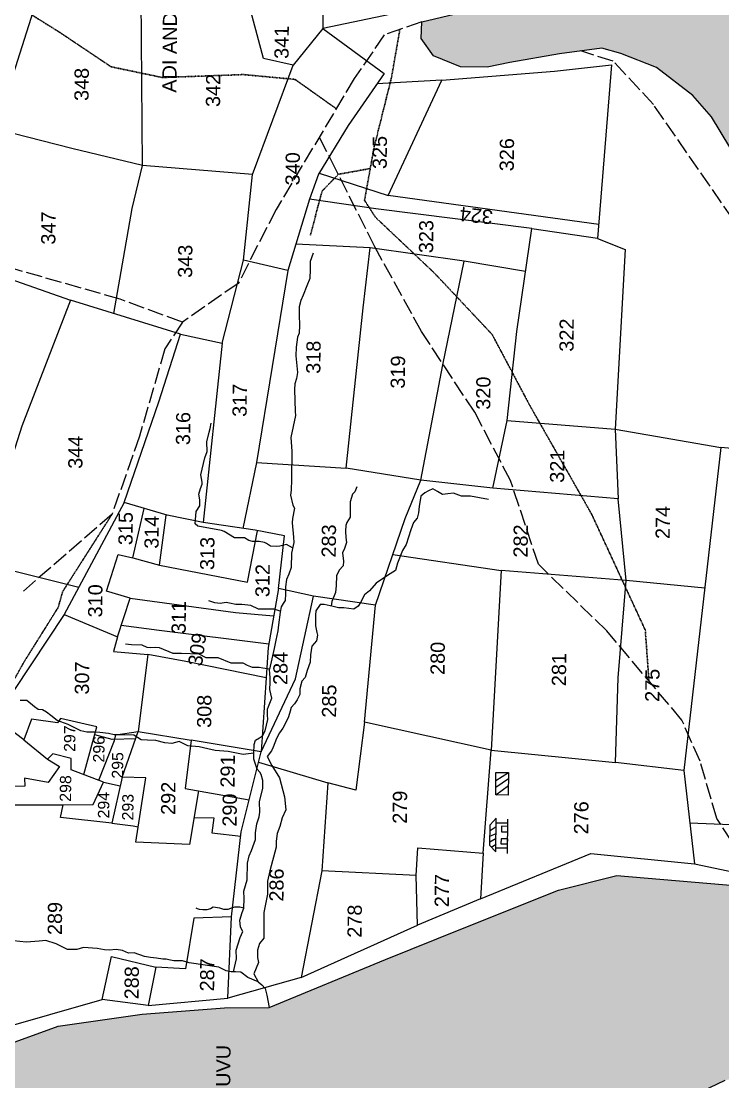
# Model space of a CAD drawing. Header units: inches. Extents: x 343459 to 349076, y 1589263 to 1597215.
# Drawn here: x 345382 to 345900, y 1592282 to 1593066 of the extents above; entities that cross this region are included whole.
import ezdxf

# ---------------------------------------------------------------- set-up
doc = ezdxf.new("R2010")
doc.units = ezdxf.units.IN
doc.header["$MEASUREMENT"] = 0
doc.linetypes.add('ACAD_ISO02W100', pattern=[15, 12, -3])
doc.linetypes.add('ACAD_ISO07W100', pattern=[3, 0, -3])
for name, color, linetype in [('CARTTRACK', 30, 'ACAD_ISO02W100'), ('NALA', 4, 'Continuous'), ('SURVEY_BND', 7, 'Continuous'), ('SURVEY_NO', 7, 'Continuous'), ('TEXT', 7, 'Continuous'), ('VILLAGE_AREA', 1, 'Continuous'), ('WATER_BODY', 4, 'Continuous')]:
    doc.layers.add(name, color=color, linetype=linetype)
doc.layers.add('FOOTPATH', color=150, linetype='ACAD_ISO07W100', lineweight=30)
doc.styles.get("Standard").update_dxf_attribs({"font": 'arial.ttf'})

msp = doc.modelspace()

# ---------------------------------------------------------------- hatches: boundary and pattern name
at = {"layer": 'VILLAGE_AREA'}
h = msp.add_hatch(dxfattribs=at)
h.set_pattern_fill('ANSI31', color=256, scale=20, angle=179.4935, style=0)
h.set_pattern_definition([(224.4935, (347145.951, 1586976.724), (7.357862, -7.489115), [])])
h.paths.add_polyline_path([(345500.34, 1593180.09), (345465.42, 1593169.23), (345469.5, 1593115.7), (345543.88, 1593093.76)])
h.paths.add_polyline_path([(345519.36, 1593183.98), (345552.44, 1593145.15), (345553.02, 1593181.65)])
h.paths.add_polyline_path([(345583.81, 1593169.68), (345577.38, 1593118.14), (345602.18, 1593091.62), (345653.9, 1593100.48), (345643.57, 1593145.77), (345625.88, 1593162.18)])
h.paths.add_polyline_path([(345642.92, 1593256.39), (345625.06, 1593237.29), (345632.16, 1593214.95), (345651.32, 1593199.98), (345684.09, 1593193.43), (345684.21, 1593207.58), (345702.16, 1593207.42), (345704.31, 1593233.56), (345700.76, 1593274.59), (345668.12, 1593269.73), (345668.11, 1593268.19), (345658.34, 1593268.28), (345657.8, 1593268.2), (345662.29, 1593252.29)])
h.paths.add_polyline_path([(345649.77, 1593224.85), (345649.73, 1593220.35), (345632.09, 1593220.51), (345632.23, 1593236.62), (345649.87, 1593236.46), (345649.81, 1593229.76)], flags=16)
h.paths.add_polyline_path([(345627.96, 1593191.82), (345621.83, 1593171.59), (345649.05, 1593160.98), (345653.58, 1593161.3), (345653.59, 1593162.49), (345668.66, 1593162.36), (345677.03, 1593162.94), (345680.31, 1593184.43), (345670.2, 1593184.21), (345670.11, 1593173.44), (345652.47, 1593173.6), (345652.61, 1593189.71), (345660.27, 1593189.64), (345657.25, 1593191.56)])
h.paths.add_polyline_path([(345499.17, 1593010.01), (345500.4, 1593149.72), (345484.3, 1593149.86), (345483.07, 1593010.16)], flags=9)
h.paths.add_polyline_path([(345640.96, 1593069.82), (345642.24, 1593214.72), (345626.13, 1593214.86), (345624.85, 1593069.96)], flags=9)
at = {"layer": 'WATER_BODY'}
h = msp.add_hatch(dxfattribs=at)
h.set_pattern_fill('DASH', color=256, scale=20, angle=89.4935, style=0)
h.set_pattern_definition([(89.4935, (347145.951, 1586976.724), (-10.405588, 10.591208), [10.498808, -10.498808])])
h.paths.add_polyline_path([(346591.85, 1592686.75), (346588.3, 1592685.34), (346583.29, 1592678.43), (346581.71, 1592670.62), (346576.91, 1592660.36), (346570.68, 1592650.83), (346571.02, 1592643.96), (346575.57, 1592635.54), (346582.9, 1592624.85), (346592.61, 1592617.25), (346599.14, 1592617.29), (346602.32, 1592618.44), (346605.19, 1592624.22), (346611.9, 1592635.06), (346625.55, 1592650.65), (346632.51, 1592663.5), (346644.02, 1592673.75), (346648.69, 1592688.14), (346643.07, 1592691.89), (346634.31, 1592692.45), (346625.28, 1592691.25), (346610.28, 1592687.95)])
h.paths.add_polyline_path([(346128.85, 1593211.57), (346095.5, 1593197.95), (346040.3, 1593174.24), (345987.39, 1593165.58), (345957.77, 1593164.33), (345938.37, 1593156.93), (345910.05, 1593131.47), (345866.47, 1593114.58), (345850.37, 1593104.44), (345817.66, 1593095.35), (345745.15, 1593081.42), (345677.63, 1593065.07), (345677.22, 1593052.68), (345686.17, 1593039.89), (345706.34, 1593031.85), (345725.98, 1593031.67), (345742.62, 1593035.16), (345779.48, 1593041.48), (345810.64, 1593045.74), (345824.8, 1593041.68), (345850.99, 1593031.47), (345877.88, 1593010.58), (345891.64, 1592995.03), (345905.34, 1592972.53), (345922.67, 1592950.9), (345941.47, 1592915.29), (345959.7, 1592892.44), (345978.85, 1592870.8), (345994.01, 1592856.7), (346028.58, 1592837.64), (346047.85, 1592830.21), (346059.55, 1592820.73), (346070.32, 1592808.23), (346084.74, 1592799.33), (346108.17, 1592793.68), (346120.53, 1592791.46), (346140.5, 1592794.91), (346158.99, 1592801.4), (346174.15, 1592807.32), (346191.39, 1592809.89), (346207.15, 1592814.89), (346219.06, 1592829.31), (346248.53, 1592850.58), (346283.77, 1592871.75), (346301.41, 1592885.51), (346315.34, 1592889.62), (346323.01, 1592901.95), (346335.3, 1592925.44), (346335.42, 1592938.75), (346335.61, 1592961.13), (346329.22, 1592989.62), (346320.46, 1593024.07), (346317.23, 1593034.39), (346317.94, 1593046.48), (346321.98, 1593060.06), (346333.38, 1593084.16), (346342.63, 1593105.85), (346344.59, 1593122.78), (346344.77, 1593143.04), (346345.01, 1593170.07), (346334.48, 1593182.49), (346321.97, 1593193.44), (346309.64, 1593200.19), (346299.59, 1593200.04), (346283, 1593203.21), (346269.44, 1593207.27), (346258.31, 1593213.42), (346242.62, 1593234.51), (346232.18, 1593249.72), (346223.44, 1593251.31)])
h.paths.add_polyline_path([(345966.66, 1592458.92), (345949.08, 1592442.01), (345936.03, 1592428.2), (345944.34, 1592414.79), (345952.97, 1592394.12), (345960.3, 1592381.31), (345960.1, 1592367.58), (345963.72, 1592355.58), (345975.63, 1592351.16), (345986.37, 1592351.36), (345999.56, 1592355.65), (346007.52, 1592368.92), (346019.22, 1592398.84), (346031.34, 1592417.36), (346050.19, 1592423.08), (346082.23, 1592418.09), (346126.02, 1592408.09), (346158.22, 1592401.71), (346194.01, 1592394.53), (346217.85, 1592393.34), (346230.05, 1592399.7), (346244.19, 1592403.89), (346268.7, 1592407.01), (346281.67, 1592411.99), (346285.06, 1592417.85), (346285.09, 1592421.97), (346267.8, 1592419.76), (346243.45, 1592413.9), (346228.39, 1592416.19), (346219.43, 1592421.96), (346212.32, 1592437.71), (346189.94, 1592444.01), (346139.91, 1592454.68), (346099.04, 1592463.48), (346057.79, 1592467.39), (346029.65, 1592475.87), (346004.59, 1592476.68), (345983.41, 1592470.15)])
h.paths.add_polyline_path([(345778.58, 1592423.42), (345707.82, 1592395.13), (345650.78, 1592372.33), (345564.78, 1592336.87), (345531.74, 1592336.55), (345470.93, 1592331.83), (345409, 1592322.95), (345377.02, 1592311.59), (345354.38, 1592296.02), (345324.89, 1592268.87), (345291.74, 1592236.06), (345251.21, 1592191.73), (345222.51, 1592169.45), (345201.45, 1592163.63), (345176.98, 1592152.96), (345160.73, 1592138.83), (345153.1, 1592124.25), (345137.64, 1592087.84), (345124.99, 1592048.63), (345107.95, 1592016.42), (345079.43, 1591965.12), (345064.36, 1591928.45), (345057.79, 1591910.42), (345047.4, 1591889.94), (345036.43, 1591863.69), (345023.1, 1591835.5), (345021.64, 1591830.92), (345028.31, 1591830.87), (345037.13, 1591833.72), (345051.31, 1591838.94), (345063.92, 1591848.17), (345075.18, 1591855.01), (345100.54, 1591861.52), (345119.8, 1591868.03), (345146.12, 1591889.69), (345168.92, 1591904.7), (345192.23, 1591917.05), (345211.47, 1591922.48), (345223.27, 1591933.13), (345241.61, 1591955.93), (345261.79, 1591976.04), (345292.93, 1591999.8), (345334.77, 1592027.46), (345374.92, 1592046.11), (345434.4, 1592077.89), (345478.79, 1592100.47), (345529.69, 1592127.25), (345557.62, 1592142.96), (345594.96, 1592160.16), (345631.3, 1592177.07), (345652.77, 1592191.57), (345691.94, 1592209.42), (345715.38, 1592222.25), (345733.44, 1592228.27), (345761.54, 1592237.7), (345786.07, 1592244.84), (345812.78, 1592249.12), (345843.31, 1592254.7), (345860.21, 1592261.07), (345879.31, 1592272.25), (345901.69, 1592282.93), (345927.93, 1592289.71), (345950.65, 1592295.19), (345958.87, 1592300.79), (345965.03, 1592310.32), (345966.45, 1592323.13), (345960.82, 1592335.31), (345949.17, 1592350.16), (345938.95, 1592365.98), (345933.38, 1592380.41), (345927.36, 1592408.11), (345923.41, 1592419.76), (345911.5, 1592426.73), (345821.71, 1592434.33)])
h.paths.add_polyline_path([(345100.47, 1593991.49), (345089.72, 1593969.04), (345080.08, 1593939.54), (345074.68, 1593912.59), (345079.43, 1593892.11), (345087.32, 1593882.89), (345103.86, 1593871.24), (345126.46, 1593867.27), (345153.89, 1593867.02), (345170.63, 1593877.44), (345178.06, 1593895.46), (345179.56, 1593906.26), (345182.96, 1593919.38), (345183.1, 1593934.88), (345183.07, 1593958.59), (345178.33, 1593979.53), (345173.72, 1593988.03), (345157.63, 1593998.5), (345139.98, 1594003.35), (345124.03, 1594003.49), (345110.63, 1593999.62)])
h.paths.add_polyline_path([(345305.93, 1594011.34), (345293.55, 1594008.84), (345285.98, 1593998.17), (345292.9, 1593972.07), (345298.02, 1593961.94), (345302.61, 1593929.67), (345312.93, 1593921.12), (345328.54, 1593921.31), (345338.95, 1593922.19), (345347.52, 1593935.46), (345345.66, 1593946.54), (345342.26, 1593965.45), (345339.1, 1593976.55), (345338.58, 1593991.2), (345335.1, 1594001.97), (345327.67, 1594007.24), (345316.99, 1594012.22)])
h.paths.add_polyline_path([(346538.62, 1594255.63), (346532.89, 1594246.67), (346527.46, 1594228.83), (346528.84, 1594209.65), (346536.37, 1594202.17), (346542.28, 1594206.52), (346546.38, 1594213.1), (346546.8, 1594219.52), (346550.57, 1594231.06), (346563.69, 1594241.23), (346576, 1594244.06), (346592.1, 1594238.41), (346612.94, 1594230.88), (346614.35, 1594233.94), (346614.37, 1594236.53), (346613.46, 1594240.27), (346607.76, 1594244.93), (346603.36, 1594247.5), (346596.51, 1594252.43), (346583.98, 1594260.65), (346570.64, 1594263.08), (346547.51, 1594258.25)])
h.paths.add_polyline_path([(346778.27, 1593610.2), (346768.75, 1593597.58), (346756.85, 1593580.27), (346745.01, 1593558.23), (346741.03, 1593550.89), (346739.87, 1593544.47), (346740.77, 1593539.44), (346743.7, 1593534.55), (346749.14, 1593529.95), (346753.5, 1593526.78), (346761.77, 1593522.78), (346777.07, 1593516.37), (346794.71, 1593514.47), (346808.03, 1593514.2), (346817.46, 1593517.1), (346823.17, 1593524.89), (346825.08, 1593529.27), (346828.14, 1593538.34), (346831.31, 1593542.71), (346834.45, 1593542.68), (346840.71, 1593541.68), (346852.17, 1593533.74), (346855.02, 1593537.01), (346855.07, 1593543.12), (346855.01, 1593547.99), (346860.57, 1593562.96), (346859.7, 1593573.52), (346845.45, 1593586.11), (346828, 1593598.73), (346809.25, 1593608.48), (346794.42, 1593612.41)])
h.paths.add_polyline_path([(346077.1, 1592904.7), (346078.3, 1593039.69), (346062.18, 1593039.84), (346060.99, 1592904.84)], flags=24)
h.paths.add_polyline_path([(346041.38, 1592951.32), (346041.88, 1593007.62), (346025.42, 1593007.77), (346024.92, 1592951.47)], flags=24)
h.paths.add_polyline_path([(346047.61, 1592310.63), (346048.86, 1592452.5), (346032.75, 1592452.64), (346031.5, 1592310.77)], flags=9)
h.paths.add_polyline_path([(345537.87, 1592147.53), (345539.4, 1592320.42), (345523.29, 1592320.57), (345521.76, 1592147.67)], flags=24)
h.paths.add_polyline_path([(346807.42, 1593543.18), (346807.67, 1593571.76), (346791.69, 1593571.9), (346791.43, 1593543.32)], flags=24)

# ---------------------------------------------------------------- linework, layer by layer
at = {"layer": 'CARTTRACK'}
for p, q in [((345677.63, 1593065.07), (345649.83, 1593055.4)), ((345649.83, 1593055.4), (345627.74, 1593023.21)), ((345819.14, 1593036.01), (345795.06, 1593043.61)), ((345848.95, 1593004.02), (345819.14, 1593036.01)), ((345627.74, 1593023.21), (345569.93, 1592926.56)), ((345907.71, 1592918.99), (345848.95, 1593004.02)), ((345614.33, 1592955.63), (345601.85, 1592979.91)), ((345642.94, 1592898.87), (345614.33, 1592955.63)), ((345569.93, 1592926.56), (345542.02, 1592871.89)), ((345677.4, 1592836.35), (345642.94, 1592898.87)), ((345454.7, 1592860.18), (345376.89, 1592882.3)), ((345542.02, 1592871.89), (345500.67, 1592843.21)), ((345500.67, 1592843.21), (345454.7, 1592860.18)), ((345500.67, 1592843.21), (345487.84, 1592823.61)), ((345716.75, 1592776.62), (345677.4, 1592836.35)), ((345487.84, 1592823.61), (345468.99, 1592759)), ((345743.16, 1592726.3), (345716.75, 1592776.62)), ((345468.99, 1592759), (345448.79, 1592701.44)), ((345763.77, 1592664.39), (345743.16, 1592726.3)), ((345448.79, 1592701.44), (345381.47, 1592642.89)), ((345814.31, 1592615.11), (345763.77, 1592664.39)), ((345869.81, 1592549.24), (345814.31, 1592615.11)), ((345883.36, 1592518.74), (345869.81, 1592549.24)), ((345895.62, 1592476.45), (345883.36, 1592518.74)), ((345915.11, 1592447.02), (345895.62, 1592476.45))]:
    msp.add_line(p, q, dxfattribs=at)
at = {"layer": 'FOOTPATH', "ltscale": 0.01}
for p, q in [((345410.49, 1593057.04), (345384.24, 1593073.45)), ((345447.98, 1593031.9), (345410.49, 1593057.04)), ((345655.25, 1593024.03), (345661.41, 1593059.43)), ((345485.91, 1593023.97), (345447.98, 1593031.9)), ((345545.73, 1593026.14), (345485.91, 1593023.97)), ((345583.95, 1593022.57), (345545.73, 1593026.14)), ((345642.33, 1592972.26), (345655.25, 1593024.03)), ((345614.41, 1593000.92), (345583.95, 1593022.57)), ((345635.3, 1592933.22), (345642.33, 1592972.26)), ((345639.54, 1592956.74), (345615.93, 1592952.45)), ((345615.93, 1592952.45), (345603.88, 1592940)), ((345603.88, 1592940), (345595.27, 1592907.3)), ((345643.41, 1592920.68), (345635.3, 1592933.22)), ((345687.2, 1592879.25), (345643.41, 1592920.68)), ((345729.69, 1592834.03), (345687.2, 1592879.25)), ((345757.61, 1592781.37), (345729.69, 1592834.03)), ((345803.2, 1592701.25), (345757.61, 1592781.37)), ((345448.79, 1592701.44), (345412.3, 1592644.27)), ((345842.81, 1592615.64), (345803.2, 1592701.25)), ((345412.3, 1592644.27), (345408.98, 1592632.6)), ((345408.98, 1592632.6), (345383.51, 1592591.9)), ((345845.51, 1592578.08), (345842.81, 1592615.64)), ((345383.51, 1592591.9), (345353.72, 1592538.85))]:
    msp.add_line(p, q, dxfattribs=at)
at = {"layer": 'NALA'}
for p, q in [((345597.36, 1592894.18), (345595.09, 1592887.94)), ((345595.04, 1592882.07), (345594.79, 1592875.43)), ((345595.09, 1592887.94), (345595.04, 1592882.07)), ((345594.79, 1592875.43), (345592.72, 1592870.15)), ((345592.72, 1592870.15), (345590.06, 1592863.15)), ((345588.3, 1592859.12), (345587.01, 1592854.61)), ((345590.06, 1592863.15), (345588.3, 1592859.12)), ((345587.01, 1592854.61), (345586.96, 1592848.64)), ((345586.96, 1592848.64), (345587.34, 1592840.67)), ((345587.34, 1592840.67), (345587.1, 1592834.99)), ((345585.73, 1592832.12), (345584.7, 1592824.62)), ((345587.1, 1592834.99), (345585.73, 1592832.12)), ((345584.7, 1592824.62), (345584.55, 1592818.26)), ((345584.55, 1592818.26), (345585.69, 1592806.03)), ((345585.69, 1592806.03), (345585.07, 1592801.51)), ((345583.79, 1592797.76), (345583.66, 1592793.43)), ((345585.07, 1592801.51), (345583.79, 1592797.76)), ((345583.66, 1592793.43), (345583.99, 1592777.25)), ((345584.35, 1592774.17), (345580.84, 1592758.03)), ((345583.99, 1592777.25), (345584.35, 1592774.17)), ((345520.39, 1592761.88), (345521.13, 1592764.61)), ((345521.13, 1592764.61), (345521.99, 1592768.65)), ((345518.66, 1592754.74), (345520.39, 1592761.88)), ((345580.84, 1592758.03), (345581.52, 1592747.94)), ((345518.95, 1592747.71), (345518.66, 1592754.74)), ((345514.28, 1592730.49), (345517.36, 1592742.85)), ((345517.36, 1592742.85), (345518.95, 1592747.71)), ((345581.52, 1592747.94), (345581.34, 1592726.95)), ((345515.3, 1592725), (345514.28, 1592730.49)), ((345581.34, 1592726.95), (345581.08, 1592719.06)), ((345512.85, 1592716.09), (345514.19, 1592720.24)), ((345514.19, 1592720.24), (345515.29, 1592723.45)), ((345515.29, 1592723.45), (345515.3, 1592725)), ((345581.08, 1592719.06), (345580.66, 1592715.4)), ((345628.1, 1592717.78), (345626.47, 1592716.06)), ((345629.5, 1592721.5), (345628.1, 1592717.78)), ((345682.68, 1592718.49), (345679.84, 1592717.01)), ((345685.89, 1592719.97), (345682.68, 1592718.49)), ((345689.26, 1592718.05), (345685.89, 1592719.97)), ((345693, 1592715.95), (345689.26, 1592718.05)), ((345513.52, 1592711.91), (345512.85, 1592716.09)), ((345513.48, 1592707.51), (345513.52, 1592711.91)), ((345580.66, 1592715.4), (345582.42, 1592707.88)), ((345624.8, 1592710.47), (345624.65, 1592706.99)), ((345626.47, 1592716.06), (345624.8, 1592710.47)), ((345677, 1592714.77), (345675.62, 1592707.06)), ((345679.84, 1592717.01), (345677, 1592714.77)), ((345696.77, 1592716.29), (345693, 1592715.95)), ((345701.1, 1592716.82), (345696.77, 1592716.29)), ((345706.91, 1592714.7), (345701.1, 1592716.82)), ((345713.69, 1592714.64), (345706.91, 1592714.7)), ((345726.83, 1592712.26), (345713.69, 1592714.64)), ((345510.03, 1592694.2), (345510.95, 1592703.24)), ((345510.95, 1592703.24), (345513.48, 1592707.51)), ((345583.65, 1592705.84), (345582.04, 1592698.16)), ((345582.42, 1592707.88), (345583.65, 1592705.84)), ((345624.73, 1592703), (345624.58, 1592699.15)), ((345624.65, 1592706.99), (345624.73, 1592703)), ((345675.2, 1592702.36), (345674.22, 1592698.41)), ((345675.62, 1592707.06), (345675.2, 1592702.36)), ((345512.16, 1592692.51), (345510.03, 1592694.2)), ((345582.04, 1592698.16), (345581.92, 1592694.98)), ((345581.92, 1592694.98), (345582.79, 1592684.38)), ((345622.3, 1592695.18), (345621.41, 1592692.95)), ((345624.58, 1592699.15), (345622.3, 1592695.18)), ((345671.56, 1592695.23), (345669.63, 1592689.78)), ((345674.22, 1592698.41), (345671.56, 1592695.23)), ((345529.5, 1592689.38), (345512.16, 1592692.51)), ((345531.63, 1592688.53), (345529.5, 1592689.38)), ((345539.17, 1592683.93), (345531.63, 1592688.53)), ((345621.41, 1592692.95), (345621.13, 1592688.85)), ((345621.13, 1592688.85), (345621.46, 1592683.99)), ((345669.63, 1592689.78), (345665.96, 1592678.89)), ((345546.54, 1592683.86), (345539.17, 1592683.93)), ((345549.85, 1592681.81), (345546.54, 1592683.86)), ((345552.58, 1592681.07), (345549.85, 1592681.81)), ((345554.72, 1592681.05), (345552.58, 1592681.07)), ((345557.46, 1592681.14), (345554.72, 1592681.05)), ((345561.38, 1592680.51), (345557.46, 1592681.14)), ((345562.92, 1592679.67), (345561.38, 1592680.51)), ((345565.76, 1592677.74), (345562.92, 1592679.67)), ((345577.54, 1592678.82), (345572.78, 1592677.79)), ((345582.09, 1592676.5), (345577.54, 1592678.82)), ((345582.95, 1592680.53), (345581.24, 1592672.46)), ((345582.79, 1592684.38), (345582.95, 1592680.53)), ((345622.05, 1592680.38), (345620.52, 1592675.91)), ((345621.46, 1592683.99), (345622.05, 1592680.38)), ((345665.96, 1592678.89), (345663.48, 1592674.39)), ((345569.92, 1592677.34), (345565.76, 1592677.74)), ((345572.78, 1592677.79), (345569.92, 1592677.34)), ((345581.24, 1592672.46), (345581.13, 1592661.91)), ((345620.52, 1592675.91), (345619.12, 1592672.68)), ((345619.12, 1592672.68), (345619.81, 1592666.58)), ((345663.48, 1592674.39), (345659.63, 1592665.2)), ((345619.54, 1592663.22), (345616.65, 1592660.01)), ((345619.81, 1592666.58), (345619.54, 1592663.22)), ((345659.63, 1592665.2), (345658.12, 1592659.67)), ((345579.36, 1592657.11), (345577.59, 1592653.18)), ((345581.13, 1592661.91), (345579.36, 1592657.11)), ((345614.62, 1592655.67), (345614.43, 1592648.58)), ((345616.65, 1592660.01), (345614.62, 1592655.67)), ((345652.29, 1592656.03), (345643.93, 1592650.29)), ((345658.12, 1592659.67), (345652.29, 1592656.03)), ((345576.87, 1592647.6), (345576.82, 1592642.4)), ((345577.59, 1592653.18), (345576.87, 1592647.6)), ((345614.43, 1592648.58), (345613.77, 1592643.36)), ((345643.93, 1592650.29), (345638.87, 1592644.8)), ((345576.82, 1592642.4), (345576.68, 1592637.59)), ((345613.77, 1592643.36), (345611.1, 1592636.79)), ((345635.29, 1592641.79), (345632.34, 1592636.14)), ((345638.87, 1592644.8), (345635.29, 1592641.79)), ((345521.08, 1592637.09), (345520.26, 1592637.29)), ((345524.57, 1592635.87), (345521.08, 1592637.09)), ((345528.52, 1592635.46), (345524.57, 1592635.87)), ((345533.02, 1592636.06), (345528.52, 1592635.46)), ((345535.4, 1592635.49), (345533.02, 1592636.06)), ((345540.09, 1592634.71), (345535.4, 1592635.49)), ((345544.69, 1592634.67), (345540.09, 1592634.71)), ((345551.4, 1592633.96), (345544.69, 1592634.67)), ((345556.9, 1592631.24), (345551.4, 1592633.96)), ((345573.66, 1592633), (345572.86, 1592628.96)), ((345575.22, 1592635.29), (345573.66, 1592633)), ((345576.68, 1592637.59), (345575.22, 1592635.29)), ((345602.45, 1592634.56), (345599.24, 1592629.97)), ((345605.48, 1592634.53), (345602.45, 1592634.56)), ((345612.19, 1592633.15), (345605.48, 1592634.53)), ((345611.1, 1592636.79), (345610.65, 1592633.47)), ((345616.13, 1592632.19), (345612.19, 1592633.15)), ((345620.09, 1592632.16), (345616.13, 1592632.19)), ((345627.29, 1592631.04), (345620.09, 1592632.16)), ((345630.6, 1592633.26), (345627.29, 1592631.04)), ((345632.34, 1592636.14), (345630.6, 1592633.26)), ((345561.68, 1592631.2), (345556.9, 1592631.24)), ((345568.58, 1592631.14), (345561.68, 1592631.2)), ((345573.02, 1592629.8), (345568.58, 1592631.14)), ((345572.86, 1592628.96), (345571.81, 1592619.53)), ((345599.08, 1592626.67), (345599.01, 1592618.75)), ((345599.24, 1592629.97), (345599.08, 1592626.67)), ((345571.81, 1592619.53), (345571.2, 1592615.21)), ((345599.01, 1592618.75), (345600.02, 1592613.99)), ((345569.79, 1592608.29), (345568.58, 1592602.04)), ((345571.2, 1592615.21), (345569.79, 1592608.29)), ((345600.53, 1592612.01), (345599.84, 1592607.66)), ((345600.02, 1592613.99), (345600.53, 1592612.01)), ((345463.02, 1592604.75), (345458.74, 1592605.29)), ((345471.09, 1592604.55), (345463.02, 1592604.75)), ((345474.61, 1592602.75), (345471.09, 1592604.55)), ((345476.88, 1592602.6), (345474.61, 1592602.75)), ((345480.79, 1592602.95), (345476.88, 1592602.6)), ((345483.82, 1592602.54), (345480.79, 1592602.95)), ((345493.97, 1592598.4), (345483.82, 1592602.54)), ((345568.58, 1592602.04), (345564.99, 1592586.72)), ((345596.37, 1592603.73), (345595.4, 1592597.4)), ((345599.84, 1592607.66), (345596.37, 1592603.73)), ((345500.15, 1592598.35), (345493.97, 1592598.4)), ((345513.01, 1592597.98), (345500.15, 1592598.35)), ((345518.28, 1592595.28), (345513.01, 1592597.98)), ((345522.82, 1592595.11), (345518.28, 1592595.28)), ((345527.11, 1592595.2), (345522.82, 1592595.11)), ((345536.7, 1592591.28), (345527.11, 1592595.2)), ((345595.4, 1592597.4), (345595.22, 1592591.99)), ((345540.02, 1592591.25), (345536.7, 1592591.28)), ((345545.58, 1592591.2), (345540.02, 1592591.25)), ((345548.79, 1592589.65), (345545.58, 1592591.2)), ((345552.54, 1592588.09), (345548.79, 1592589.65)), ((345557.56, 1592588.04), (345552.54, 1592588.09)), ((345560.16, 1592587.48), (345557.56, 1592588.04)), ((345564.99, 1592586.72), (345560.16, 1592587.48)), ((345565.23, 1592583.31), (345564.99, 1592586.72)), ((345592.92, 1592585.94), (345591.37, 1592580.73)), ((345595.22, 1592591.99), (345592.92, 1592585.94)), ((345565.48, 1592580.79), (345565.23, 1592583.31)), ((345565.4, 1592571.72), (345565.45, 1592576.93)), ((345565.45, 1592576.93), (345565.48, 1592580.79)), ((345588.97, 1592577.85), (345587.6, 1592572.32)), ((345591.37, 1592580.73), (345588.97, 1592577.85)), ((345566.78, 1592565.35), (345565.4, 1592571.72)), ((345587.6, 1592572.32), (345587.43, 1592568.1)), ((345385.78, 1592563.7), (345380.91, 1592563.74)), ((345391.43, 1592558.93), (345385.78, 1592563.7)), ((345564.39, 1592559.35), (345566.78, 1592565.35)), ((345583.55, 1592561.27), (345581.02, 1592558.52)), ((345585.56, 1592564.29), (345583.55, 1592561.27)), ((345587.43, 1592568.1), (345585.56, 1592564.29)), ((345394.01, 1592557.12), (345391.43, 1592558.93)), ((345397.26, 1592556.76), (345394.01, 1592557.12)), ((345400.17, 1592555.11), (345397.26, 1592556.76)), ((345403.56, 1592552.64), (345400.17, 1592555.11)), ((345563.53, 1592553.16), (345563.57, 1592557.38)), ((345563.77, 1592549.75), (345563.53, 1592553.16)), ((345563.57, 1592557.38), (345564.39, 1592559.35)), ((345580.34, 1592555.76), (345579.12, 1592551.68)), ((345581.02, 1592558.52), (345580.34, 1592555.76)), ((345408.24, 1592549.02), (345403.56, 1592552.64)), ((345416.34, 1592546.02), (345408.24, 1592549.02)), ((345424.6, 1592541.81), (345416.34, 1592546.02)), ((345561.99, 1592541.15), (345563.77, 1592549.75)), ((345576.84, 1592546.94), (345574.96, 1592543.13)), ((345579.12, 1592551.68), (345576.84, 1592546.94)), ((345425.76, 1592541.15), (345424.6, 1592541.81)), ((345430.02, 1592540.34), (345425.76, 1592541.15)), ((345435.59, 1592540.29), (345430.02, 1592540.34)), ((345439.6, 1592540.12), (345435.59, 1592540.29)), ((345446.06, 1592539.29), (345439.6, 1592540.12)), ((345450.19, 1592538.35), (345446.06, 1592539.29)), ((345456.67, 1592538.29), (345450.19, 1592538.35)), ((345464.82, 1592538.09), (345456.67, 1592538.29)), ((345470.32, 1592534.53), (345464.82, 1592538.09)), ((345557.64, 1592536.16), (345559.81, 1592537.48)), ((345559.81, 1592537.48), (345561.99, 1592541.15)), ((345572.56, 1592539.86), (345570.28, 1592535.65)), ((345574.96, 1592543.13), (345572.56, 1592539.86)), ((345474.85, 1592534.49), (345470.32, 1592534.53)), ((345481.18, 1592534.04), (345474.85, 1592534.49)), ((345487.64, 1592532.3), (345481.18, 1592534.04)), ((345492.94, 1592531.87), (345487.64, 1592532.3)), ((345498.26, 1592533.5), (345492.94, 1592531.87)), ((345504.71, 1592530.21), (345498.26, 1592533.5)), ((345513.09, 1592529.34), (345504.71, 1592530.21)), ((345553.6, 1592524.79), (345553.83, 1592531.16)), ((345553.83, 1592531.16), (345554.85, 1592534.29)), ((345554.85, 1592534.29), (345557.64, 1592536.16)), ((345568.93, 1592532.5), (345567.72, 1592529.21)), ((345570.28, 1592535.65), (345568.93, 1592532.5)), ((345519.55, 1592527.86), (345513.09, 1592529.34)), ((345524.84, 1592526.65), (345519.55, 1592527.86)), ((345534.41, 1592525.91), (345524.84, 1592526.65)), ((345545.52, 1592523.74), (345534.41, 1592525.91)), ((345553.6, 1592524.79), (345545.52, 1592523.74)), ((345553.56, 1592520.39), (345553.6, 1592524.79)), ((345566.51, 1592526.58), (345563.31, 1592522.25)), ((345563.31, 1592522.25), (345566.82, 1592515.61)), ((345567.72, 1592529.21), (345566.51, 1592526.58)), ((345556, 1592512.92), (345553.56, 1592520.39)), ((345566.82, 1592515.61), (345572.41, 1592506.58)), ((345557.96, 1592510.83), (345556, 1592512.92)), ((345559.02, 1592509.12), (345557.96, 1592510.83)), ((345560.05, 1592504.53), (345559.02, 1592509.12)), ((345572.41, 1592506.58), (345576.07, 1592492.59)), ((345557.67, 1592489.11), (345560.18, 1592498.78)), ((345560.18, 1592498.78), (345560.05, 1592504.53)), ((345576.07, 1592492.59), (345577.16, 1592482.89)), ((345557.96, 1592481.2), (345557.67, 1592489.11)), ((345577.16, 1592482.89), (345574.51, 1592477)), ((345555.65, 1592472.6), (345557.39, 1592477.71)), ((345557.39, 1592477.71), (345557.96, 1592481.2)), ((345574.51, 1592477), (345572.8, 1592470.63)), ((345554.69, 1592465.79), (345555.65, 1592472.6)), ((345572.8, 1592470.63), (345570.63, 1592465.45)), ((345551.66, 1592452.81), (345554.83, 1592460.94)), ((345554.83, 1592460.94), (345554.69, 1592465.79)), ((345570.11, 1592459.78), (345570.07, 1592455.28)), ((345570.63, 1592465.45), (345570.11, 1592459.78)), ((345550.1, 1592448.96), (345551.66, 1592452.81)), ((345570.07, 1592455.28), (345565.43, 1592437.83)), ((345548.69, 1592431.28), (345548.79, 1592443.49)), ((345548.79, 1592443.49), (345550.1, 1592448.96)), ((345565.43, 1592437.83), (345563.71, 1592430.27)), ((345546.01, 1592422.78), (345548.69, 1592431.28)), ((345563.71, 1592430.27), (345563.62, 1592420.58)), ((345546.32, 1592417.48), (345546.01, 1592422.78)), ((345563.62, 1592420.58), (345560.91, 1592407.12)), ((345546.17, 1592410.3), (345546.32, 1592417.48)), ((345511.83, 1592409.78), (345511, 1592410.27)), ((345513.35, 1592409.35), (345511.83, 1592409.78)), ((345515.9, 1592409.05), (345513.35, 1592409.35)), ((345518.8, 1592409.03), (345515.9, 1592409.05)), ((345521.51, 1592409.7), (345518.8, 1592409.03)), ((345523.56, 1592410.92), (345521.51, 1592409.7)), ((345528.33, 1592410.12), (345523.56, 1592410.92)), ((345531.22, 1592409.33), (345528.33, 1592410.12)), ((345534.33, 1592409.31), (345531.22, 1592409.33)), ((345536.28, 1592410.05), (345534.33, 1592409.31)), ((345539.12, 1592411.06), (345536.28, 1592410.05)), ((345543.06, 1592410.96), (345539.12, 1592411.06)), ((345546.17, 1592410.3), (345543.06, 1592410.96)), ((345543.13, 1592401.43), (345544.89, 1592406.99)), ((345544.89, 1592406.99), (345546.17, 1592410.3)), ((345560.91, 1592407.12), (345560.83, 1592393.52)), ((345543.71, 1592396.31), (345543.13, 1592401.43)), ((345545.39, 1592392.97), (345543.71, 1592396.31)), ((345540.33, 1592379.1), (345543.47, 1592388.59)), ((345543.47, 1592388.59), (345545.39, 1592392.97)), ((345560.83, 1592393.52), (345560.78, 1592388.14)), ((345385.24, 1592385.09), (345375.98, 1592386.1)), ((345394.89, 1592385.94), (345385.24, 1592385.09)), ((345399.71, 1592386.26), (345394.89, 1592385.94)), ((345407.48, 1592383.78), (345399.71, 1592386.26)), ((345415.79, 1592379.81), (345407.48, 1592383.78)), ((345427.66, 1592381.19), (345422.65, 1592379.75)), ((345437.62, 1592380.53), (345427.66, 1592381.19)), ((345443.17, 1592379.36), (345437.62, 1592380.53)), ((345557.59, 1592384.08), (345556.25, 1592379.27)), ((345560.78, 1592388.14), (345557.59, 1592384.08)), ((345422.65, 1592379.75), (345415.79, 1592379.81)), ((345446.51, 1592379.33), (345443.17, 1592379.36)), ((345451.7, 1592379.66), (345446.51, 1592379.33)), ((345456.52, 1592379.06), (345451.7, 1592379.66)), ((345460.95, 1592376.98), (345456.52, 1592379.06)), ((345465.03, 1592377.31), (345460.95, 1592376.98)), ((345472.61, 1592374.65), (345465.03, 1592377.31)), ((345477.23, 1592373.68), (345472.61, 1592374.65)), ((345481.49, 1592373.27), (345477.23, 1592373.68)), ((345486.12, 1592372.49), (345481.49, 1592373.27)), ((345538.35, 1592363.28), (345540.64, 1592372.72)), ((345540.64, 1592372.72), (345540.33, 1592379.1)), ((345556.25, 1592379.27), (345556.2, 1592373.7)), ((345556.2, 1592373.7), (345556.91, 1592370.17)), ((345488.72, 1592372.46), (345486.12, 1592372.49)), ((345490.57, 1592372.08), (345488.72, 1592372.46)), ((345494.27, 1592371.3), (345490.57, 1592372.08)), ((345500.76, 1592371.24), (345494.27, 1592371.3)), ((345505.75, 1592369.9), (345500.76, 1592371.24)), ((345527.72, 1592366.72), (345505.75, 1592369.9)), ((345533.07, 1592363.89), (345527.72, 1592366.72)), ((345556.91, 1592370.17), (345553.5, 1592361.66)), ((345536.77, 1592363.3), (345533.07, 1592363.89)), ((345539.92, 1592363.27), (345536.77, 1592363.3)), ((345543.81, 1592362.87), (345539.92, 1592363.27)), ((345548.97, 1592359.11), (345543.81, 1592362.87)), ((345556.79, 1592355.69), (345548.97, 1592359.11)), ((345553.5, 1592361.66), (345556.79, 1592355.69)), ((345556.79, 1592355.69), (345559.36, 1592353.62)), ((345559.36, 1592353.62), (345561.93, 1592350.82)), ((345561.93, 1592350.82), (345563, 1592345.98)), ((345563, 1592345.98), (345564.78, 1592336.87))]:
    msp.add_line(p, q, dxfattribs=at)
at = {"layer": 'SURVEY_BND'}
for p, q in [((345560.63, 1593038.13), (345547.19, 1593088.33)), ((345604.28, 1593087.56), (345604.5, 1593060.25)), ((345394.1, 1593085.09), (345362.66, 1592985.96)), ((345471.21, 1592958.93), (345470.19, 1593083.65)), ((345704.8, 1593081.13), (345604.5, 1593060.25)), ((345604.5, 1593060.25), (345582.58, 1593033.22)), ((345604.5, 1593060.25), (345649.83, 1593027.02)), ((345552.44, 1592952.39), (345582.58, 1593033.22)), ((345582.58, 1593033.22), (345560.63, 1593038.13)), ((345775.66, 1593028.65), (345817.89, 1593033.38)), ((345817.89, 1593033.38), (345807.55, 1592905.07)), ((345649.83, 1593027.02), (345623.11, 1592988.6)), ((345692.5, 1593022.12), (345775.66, 1593028.65)), ((345692.5, 1593022.12), (345644.45, 1593019.28)), ((345652.75, 1592936.77), (345692.5, 1593022.12)), ((345418.94, 1592971.6), (345362.66, 1592985.96)), ((345623.11, 1592988.6), (345601.28, 1592952.62)), ((345471.21, 1592958.93), (345418.94, 1592971.6)), ((345463.61, 1592927.25), (345471.21, 1592958.93)), ((345552.44, 1592952.39), (345471.21, 1592958.93)), ((345601.28, 1592952.62), (345594.76, 1592934.07)), ((345601.69, 1592953.31), (345652.75, 1592936.77)), ((345545.86, 1592889), (345552.44, 1592952.39)), ((345594.76, 1592934.07), (345584.42, 1592900.84)), ((345643.65, 1592927.01), (345594.76, 1592934.07)), ((345808.38, 1592915.31), (345652.75, 1592936.77)), ((345450.12, 1592849.56), (345463.61, 1592927.25)), ((345759.01, 1592912.47), (345643.65, 1592927.01)), ((345747.85, 1592836.3), (345759.01, 1592912.47)), ((345807.55, 1592905.07), (345758.97, 1592912.19)), ((345584.42, 1592900.84), (345578.69, 1592881.48)), ((345639.54, 1592898.25), (345584.42, 1592900.84)), ((345634.31, 1592853.87), (345639.54, 1592898.25)), ((345708.92, 1592888.23), (345639.54, 1592898.25)), ((345807.55, 1592905.07), (345827.94, 1592896.94)), ((345827.94, 1592896.94), (345820.64, 1592764.13)), ((345353.24, 1592882.19), (345418.07, 1592859.43)), ((345530.09, 1592827.74), (345545.86, 1592889)), ((345578.69, 1592881.48), (345545.86, 1592889)), ((345693.26, 1592811.76), (345708.92, 1592888.23)), ((345754.34, 1592880.59), (345708.92, 1592888.23)), ((345578.69, 1592881.48), (345555.59, 1592739.61)), ((345418.07, 1592859.43), (345382.1, 1592766.46)), ((345499.25, 1592834.43), (345418.07, 1592859.43)), ((345621.83, 1592735.4), (345634.31, 1592853.87)), ((345740.74, 1592770.5), (345747.85, 1592836.3)), ((345483.17, 1592784.42), (345499.25, 1592834.43)), ((345499.25, 1592834.43), (345530.09, 1592827.74)), ((345530.09, 1592827.74), (345516, 1592695.29)), ((345676.81, 1592726.51), (345693.26, 1592811.76)), ((345457.64, 1592710.01), (345483.17, 1592784.42)), ((345382.1, 1592766.46), (345349.93, 1592665.85)), ((345730.15, 1592720.56), (345740.74, 1592770.5)), ((345740.74, 1592770.5), (345820.64, 1592764.13)), ((345820.64, 1592764.13), (345822.84, 1592712.72)), ((345820.64, 1592764.13), (345898.73, 1592750.73)), ((345898.73, 1592750.73), (345871.19, 1592512.01)), ((345951.49, 1592745.48), (345898.73, 1592750.73)), ((345555.59, 1592739.61), (345545.44, 1592690.85)), ((345555.59, 1592739.61), (345621.83, 1592735.4)), ((345676.81, 1592726.51), (345621.83, 1592735.4)), ((345665.37, 1592698.16), (345676.81, 1592726.51)), ((345730.15, 1592720.56), (345676.81, 1592726.51)), ((345822.84, 1592712.72), (345730.15, 1592720.56)), ((345457.64, 1592710.01), (345438.91, 1592674.95)), ((345489.42, 1592700.51), (345457.64, 1592710.01)), ((345828.63, 1592652.45), (345822.84, 1592712.72)), ((345464.08, 1592669.18), (345472.47, 1592705.58)), ((345483.67, 1592663.77), (345488.73, 1592700.72)), ((345516, 1592695.29), (345489.42, 1592700.51)), ((345554.53, 1592689.47), (345516, 1592695.29)), ((345643.51, 1592634), (345665.37, 1592698.16)), ((345548.89, 1592651.23), (345556.22, 1592689.14)), ((345576.27, 1592685.27), (345554.53, 1592689.47)), ((345571.69, 1592646.43), (345576.27, 1592685.27)), ((345438.91, 1592674.95), (345413.28, 1592627.23)), ((345444.49, 1592644.47), (345453.25, 1592671.49)), ((345453.25, 1592671.49), (345464.08, 1592669.18)), ((345656.28, 1592671.48), (345736.29, 1592659.67)), ((345349.93, 1592665.85), (345424.06, 1592647.31)), ((345464.08, 1592669.18), (345483.67, 1592663.77)), ((345483.67, 1592663.77), (345548.89, 1592651.23)), ((345736.29, 1592659.67), (345728.8, 1592526.94)), ((345828.63, 1592652.45), (345736.29, 1592659.67)), ((345822.85, 1592580.53), (345828.63, 1592652.45)), ((345886.72, 1592646.62), (345828.63, 1592652.45)), ((345462.18, 1592639.3), (345444.49, 1592644.47)), ((345452.62, 1592610.79), (345462.18, 1592639.3)), ((345462.18, 1592639.3), (345540.05, 1592628.61)), ((345571.69, 1592646.43), (345564.09, 1592602.89)), ((345597.53, 1592640.72), (345571.69, 1592646.43)), ((345584.25, 1592579.75), (345597.53, 1592640.72)), ((345643.51, 1592634), (345597.53, 1592640.72)), ((345635.19, 1592547.76), (345643.51, 1592634)), ((345413.28, 1592627.23), (345362.38, 1592550.48)), ((345413.28, 1592627.23), (345452.62, 1592610.79)), ((345540.05, 1592628.61), (345568.15, 1592626.14)), ((345483.62, 1592615.28), (345455.37, 1592619)), ((345452.62, 1592610.79), (345449.72, 1592599.98)), ((345564.5, 1592605.25), (345483.62, 1592615.28)), ((345449.72, 1592599.98), (345475.1, 1592597.65)), ((345564.09, 1592602.89), (345562.65, 1592580.48)), ((345475.1, 1592597.65), (345468.13, 1592540.69)), ((345503.27, 1592592.53), (345475.1, 1592597.65)), ((345562.65, 1592580.48), (345503.27, 1592592.53)), ((345562.65, 1592580.48), (345558.94, 1592525.71)), ((345558.94, 1592525.71), (345584.25, 1592579.75)), ((345820.71, 1592517.89), (345822.85, 1592580.53)), ((345383.54, 1592534.73), (345362.38, 1592550.48)), ((345389.28, 1592549.8), (345383.54, 1592534.73)), ((345408.5, 1592547.15), (345389.28, 1592549.8)), ((345410.58, 1592550.26), (345408.5, 1592547.15)), ((345437.53, 1592544.29), (345410.58, 1592550.26)), ((345635.19, 1592547.76), (345628.93, 1592497.41)), ((345728.8, 1592526.94), (345635.19, 1592547.76)), ((345427.96, 1592508.93), (345437.53, 1592544.29)), ((345448.68, 1592534.98), (345435.95, 1592538.43)), ((345450.44, 1592534.05), (345451.53, 1592538.43)), ((345451.53, 1592538.43), (345468.13, 1592540.69)), ((345456.15, 1592506.96), (345468.13, 1592540.69)), ((345468.13, 1592540.69), (345507.26, 1592534.38)), ((345383.54, 1592534.73), (345400.96, 1592520.21)), ((345438.84, 1592504.77), (345450.44, 1592534.05)), ((345466.28, 1592535.47), (345448.68, 1592534.98)), ((345507.26, 1592534.38), (345502.75, 1592498.57)), ((345558.94, 1592525.71), (345507.26, 1592534.38)), ((345404.84, 1592524.38), (345400.96, 1592520.21)), ((345418.44, 1592520.93), (345404.84, 1592524.38)), ((345544.23, 1592466.75), (345558.94, 1592525.71)), ((345722.99, 1592450.83), (345728.8, 1592526.94)), ((345728.8, 1592526.94), (345820.71, 1592517.89)), ((345400.96, 1592520.21), (345409.82, 1592514.89)), ((345409.82, 1592514.89), (345401.51, 1592503.07)), ((345418.54, 1592512.54), (345418.44, 1592520.93)), ((345557.03, 1592518.06), (345608.31, 1592502.96)), ((345871.19, 1592512.01), (345820.71, 1592517.89)), ((345401.51, 1592503.07), (345384.01, 1592506.37)), ((345384.01, 1592506.37), (345384.36, 1592500.39)), ((345442.39, 1592503.41), (345418.54, 1592512.54)), ((345456.15, 1592506.96), (345448.51, 1592473.1)), ((345473.61, 1592506.46), (345456.15, 1592506.96)), ((345466.38, 1592458.95), (345473.61, 1592506.46)), ((345871.19, 1592512.01), (345879.23, 1592442.94)), ((345384.36, 1592500.39), (345373.93, 1592500.11)), ((345434.73, 1592486.86), (345442.39, 1592503.41)), ((345442.39, 1592503.41), (345454.72, 1592500.63)), ((345502.75, 1592498.57), (345550.1, 1592490.28)), ((345608.31, 1592502.96), (345603.63, 1592437.76)), ((345628.93, 1592497.41), (345608.31, 1592502.96)), ((345512.64, 1592496.84), (345505.97, 1592457.39)), ((345372.95, 1592486.49), (345412.55, 1592486.7)), ((345410.54, 1592477.28), (345412.55, 1592486.7)), ((345412.55, 1592486.7), (345434.73, 1592486.86)), ((345448.51, 1592473.1), (345410.54, 1592477.28)), ((345509.3, 1592477.11), (345524.01, 1592476.92)), ((345524.01, 1592476.92), (345522.49, 1592465.92)), ((345448.51, 1592473.1), (345464.22, 1592471.04)), ((345464.22, 1592471.04), (345468.13, 1592470.44)), ((345537.09, 1592403.82), (345544.23, 1592466.75)), ((345875.7, 1592473.29), (345925.79, 1592471.32)), ((345505.97, 1592457.39), (345466.38, 1592458.95)), ((345522.49, 1592465.92), (345543.86, 1592463.49)), ((345673.52, 1592434.47), (345674.6, 1592454.84)), ((345674.6, 1592454.84), (345722.99, 1592450.83)), ((345722.99, 1592450.83), (345720.9, 1592417.25)), ((345720.9, 1592417.25), (345802.68, 1592450.73)), ((345802.68, 1592450.73), (345879.23, 1592442.94)), ((345603.63, 1592437.76), (345588.55, 1592358.97)), ((345673.52, 1592434.47), (345603.63, 1592437.76)), ((345879.23, 1592442.94), (345931.28, 1592431.9)), ((345674.54, 1592397.72), (345673.52, 1592434.47)), ((345720.9, 1592417.25), (345674.54, 1592397.72)), ((345509.22, 1592402.97), (345502.95, 1592365.43)), ((345537.09, 1592403.82), (345509.22, 1592402.97)), ((345534.37, 1592343.84), (345537.09, 1592403.82)), ((345588.55, 1592358.97), (345674.54, 1592397.72)), ((345441.4, 1592342.75), (345448.23, 1592374.55)), ((345448.23, 1592374.55), (345481.04, 1592366.65)), ((345481.04, 1592366.65), (345475.49, 1592338.38)), ((345502.95, 1592365.43), (345481.04, 1592366.65)), ((345588.55, 1592358.97), (345534.37, 1592343.84)), ((345350.9, 1592316.97), (345441.4, 1592342.75)), ((345475.49, 1592338.38), (345441.4, 1592342.75)), ((345475.49, 1592338.38), (345534.37, 1592343.84))]:
    msp.add_line(p, q, dxfattribs=at)
at = {"layer": 'VILLAGE_AREA'}
for p, q in [((345732.25, 1592493.88), (345732.4, 1592510.56)), ((345732.3, 1592499.58), (345741.66, 1592505.96)), ((345732.35, 1592504.61), (345741.7, 1592510.48)), ((345732.4, 1592510.56), (345741.7, 1592510.48)), ((345741.7, 1592510.48), (345741.55, 1592493.8)), ((345732.25, 1592493.88), (345741.62, 1592500.93)), ((345741.55, 1592493.8), (345732.25, 1592493.88)), ((345728.09, 1592471.93), (345732.65, 1592476.68)), ((345732.43, 1592451.76), (345732.65, 1592476.68)), ((345741.02, 1592450.65), (345741.25, 1592476.02)), ((345727.95, 1592456.46), (345728.09, 1592471.93)), ((345728.05, 1592467.57), (345732.6, 1592470.54)), ((345732.62, 1592473.31), (345741.22, 1592473.23)), ((345736.63, 1592470.71), (345736.6, 1592466.74)), ((345736.6, 1592466.74), (345741.16, 1592466.7)), ((345741.2, 1592470.66), (345736.63, 1592470.71)), ((345741.16, 1592466.7), (345741.2, 1592470.66)), ((345727.98, 1592459.32), (345732.52, 1592461.84)), ((345728.01, 1592463.42), (345732.55, 1592465.36)), ((345736.19, 1592461.56), (345736.16, 1592457.87)), ((345741.12, 1592461.51), (345736.19, 1592461.56)), ((345741.09, 1592457.83), (345741.12, 1592461.51)), ((345732.43, 1592451.76), (345727.95, 1592456.46)), ((345728.93, 1592455.43), (345732.49, 1592457.56)), ((345732.46, 1592454.8), (345741.06, 1592454.72)), ((345736.16, 1592457.87), (345741.09, 1592457.83))]:
    msp.add_line(p, q, dxfattribs=at)
at = {"layer": 'WATER_BODY'}
for p, q in [((345677.63, 1593065.07), (345745.15, 1593081.42)), ((345677.22, 1593052.68), (345677.63, 1593065.07)), ((345686.17, 1593039.89), (345677.22, 1593052.68)), ((345706.34, 1593031.85), (345686.17, 1593039.89)), ((345779.48, 1593041.48), (345742.62, 1593035.16)), ((345810.64, 1593045.74), (345779.48, 1593041.48)), ((345824.8, 1593041.68), (345810.64, 1593045.74)), ((345850.99, 1593031.47), (345824.8, 1593041.68)), ((345725.98, 1593031.67), (345706.34, 1593031.85)), ((345742.62, 1593035.16), (345725.98, 1593031.67)), ((345877.88, 1593010.58), (345850.99, 1593031.47)), ((345891.64, 1592995.03), (345877.88, 1593010.58)), ((345905.34, 1592972.53), (345891.64, 1592995.03)), ((345778.58, 1592423.42), (345821.71, 1592434.33)), ((345821.71, 1592434.33), (345911.5, 1592426.73)), ((345707.82, 1592395.13), (345778.58, 1592423.42)), ((345650.78, 1592372.33), (345707.82, 1592395.13)), ((345564.78, 1592336.87), (345650.78, 1592372.33)), ((345470.93, 1592331.83), (345531.74, 1592336.55)), ((345531.74, 1592336.55), (345564.78, 1592336.87)), ((345409, 1592322.95), (345470.93, 1592331.83)), ((345377.02, 1592311.59), (345409, 1592322.95)), ((345901.69, 1592282.93), (345879.31, 1592272.25))]:
    msp.add_line(p, q, dxfattribs=at)

# ---------------------------------------------------------------- texts
at = {"layer": 'SURVEY_NO'}
for s, height, rotation, oblique, p in [('341', 10.499, 89.4935, 360, (345579.18, 1593037.69)), ('348', 10.499, 89.4935, 360, (345431.35, 1593006.62)), ('342', 10.499, 89.4935, 360, (345528.52, 1593002.16)), ('325', 10.499, 89.4935, 360, (345651.69, 1592956.31)), ('326', 10.499, 89.4935, 360, (345745.61, 1592954.67)), ('340', 10.499, 89.4935, 360, (345587.33, 1592944.26)), ('347', 10.499, 89.4935, 360, (345406.8, 1592900.45)), ('324', 10.499, 173.79675, 0, (345730.64, 1592925.8)), ('323', 10.499, 89.4935, 360, (345686, 1592894.16)), ('343', 10.499, 89.4935, 360, (345507.9, 1592875.91)), ('322', 10.499, 89.4935, 360, (345789.79, 1592821.35)), ('318', 10.499, 89.4935, 360, (345602.66, 1592805.04)), ('319', 10.499, 89.4935, 360, (345665.09, 1592794.06)), ('317', 10.499, 89.4935, 360, (345548.16, 1592773.2)), ('320', 10.499, 89.4935, 360, (345728.21, 1592778.5)), ('316', 10.499, 89.4935, 360, (345506.38, 1592752.32)), ('321', 10.499, 89.4935, 360, (345782.84, 1592724.5)), ('274', 10.499, 89.4935, 360, (345860.86, 1592682.95)), ('314', 10.499, 89.4935, 360, (345483.09, 1592675.8)), ('283', 10.499, 89.4935, 360, (345614.05, 1592669.27)), ('282', 10.499, 89.4935, 360, (345755.83, 1592669.24)), ('312', 10.499, 89.4935, 360, (345565.09, 1592639.98)), ('310', 10.499, 89.4935, 360, (345441.45, 1592625.03)), ('311', 10.499, 89.4935, 360, (345503.13, 1592612.8)), ('309', 10.499, 82.00601, 360, (345515.11, 1592588.55)), ('280', 10.499, 89.4935, 360, (345694.48, 1592582.54)), ('284', 10.499, 89.4935, 360, (345578.3, 1592575.13)), ('281', 10.499, 89.4935, 360, (345784.18, 1592574.2)), ('307', 10.499, 89.4935, 360, (345431.64, 1592567.99)), ('275', 10.499, 89.4935, 360, (345853.16, 1592562.59)), ('285', 10.499, 89.4935, 360, (345614.3, 1592550.95)), ('308', 10.499, 89.4935, 360, (345522, 1592543.4)), ('297', 8.399, 89.4935, 360, (345421.53, 1592525.66)), ('295', 8.399, 89.4935, 360, (345456.91, 1592505.91)), ('291', 10.499, 89.4935, 360, (345539.29, 1592499.26)), ('298', 8.399, 89.4935, 360, (345418.43, 1592488.83)), ('292', 10.499, 89.4935, 360, (345495.36, 1592479.11)), ('294', 8.399, 89.4935, 360, (345446.62, 1592476.52)), ('293', 8.399, 89.4935, 360, (345464.49, 1592475.05)), ('290', 10.499, 89.4935, 360, (345540.78, 1592470.42)), ('279', 10.499, 89.4935, 360, (345666.58, 1592472.56)), ('276', 10.499, 89.4935, 360, (345800.6, 1592464.74)), ('286', 10.499, 89.4935, 360, (345575.39, 1592415.04)), ('277', 10.499, 89.4935, 360, (345697.6, 1592410.92)), ('289', 10.499, 89.4935, 360, (345411.61, 1592390.34)), ('288', 10.499, 89.4935, 360, (345468.36, 1592342.84)), ('287', 10.499, 89.4935, 360, (345524.15, 1592348.69))]:
    msp.add_text(s, height=height, rotation=rotation, dxfattribs=dict(at, oblique=oblique)).set_placement(p)
for s, height, p in [('344', 10.499, (345426.8, 1592734.83)), ('315', 10.499, (345463.86, 1592678.45)), ('313', 10.499, (345524.23, 1592660.01)), ('296', 8.399, (345443.06, 1592517.83)), ('278', 10.499, (345633.14, 1592388.36))]:
    msp.add_text(s, height=height, rotation=89.4935, dxfattribs=at).set_placement(p)
at = {"layer": 'TEXT', "oblique": 360}
for s, p in [('ADI ANDHRA SITE', (345496.27, 1593012.72)), ('PADAMARA CHERUVU', (345534.96, 1592150.24))]:
    msp.add_text(s, height=10.4988, rotation=89.4935, dxfattribs=at).set_placement(p)

doc.saveas('drawing.dxf')
